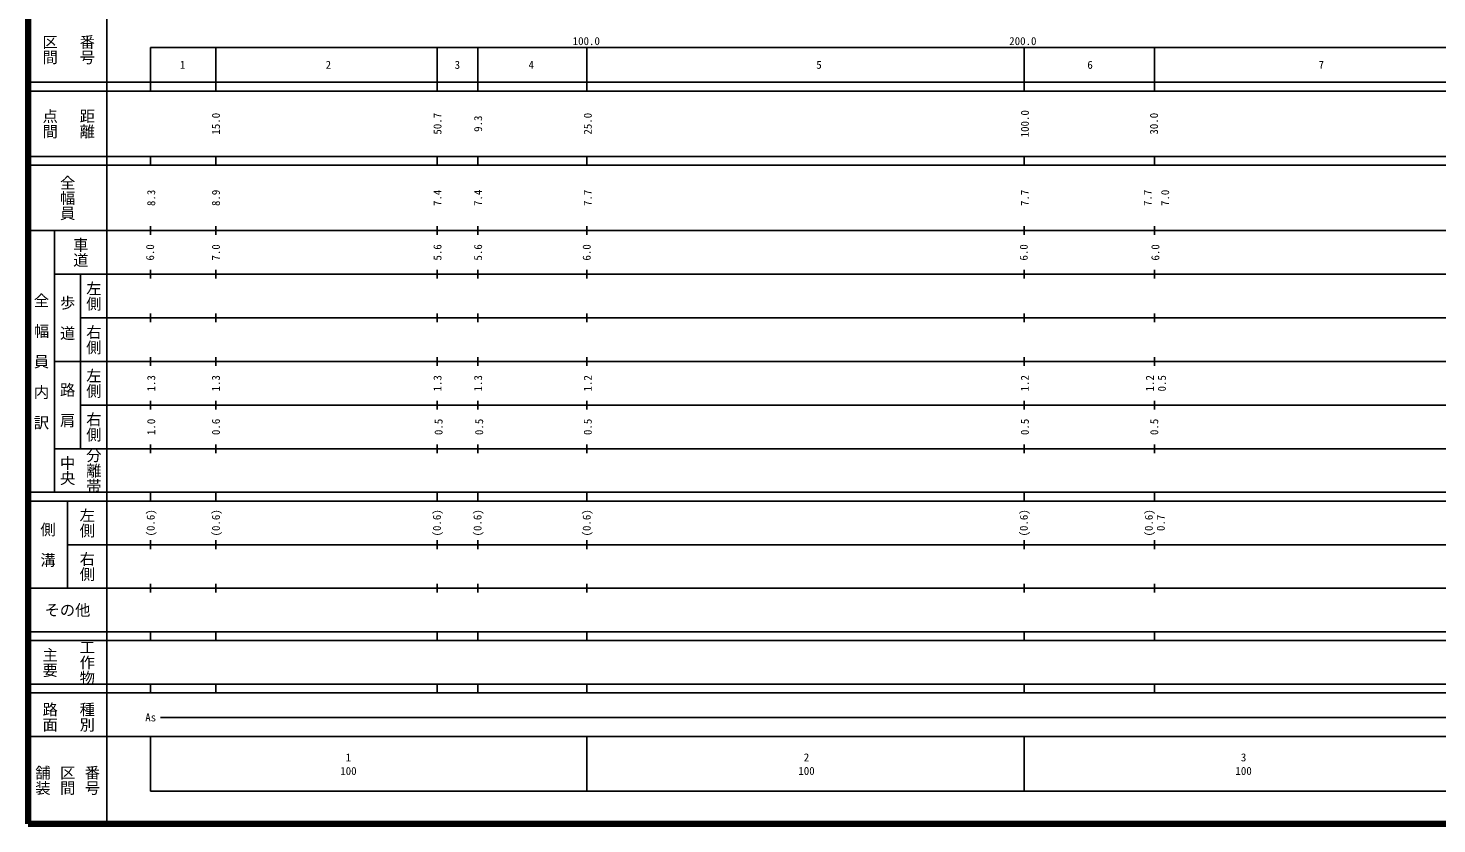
# Model space of a CAD drawing. Units: millimetres on the paper, enlarged 1000 times. Extents: x 40000 to 680000, y 20000 to 380000.
# Drawn here: x 40000 to 362671, y 20000 to 202409 of the extents above; entities that cross this region are included whole.
import ezdxf
from ezdxf.enums import TextEntityAlignment as Align

# ---------------------------------------------------------------- set-up
doc = ezdxf.new("R2010")
doc.units = ezdxf.units.MM
doc.header["$LTSCALE"] = 1000
doc.layers.add('M-TTL', color=2, linetype='Continuous', lineweight=140)
doc.layers.add('M-TTL-BAND', color=7, linetype='Continuous', lineweight=25)
doc.styles.add('@ＭＳ ゴシック', font='')
doc.styles.add('ＭＳ ゴシック', font='')
doc.styles.get('@ＭＳ ゴシック').set_extended_font_data('@MS Gothic')
doc.styles.get('ＭＳ ゴシック').set_extended_font_data('MS Gothic')

msp = doc.modelspace()

# ---------------------------------------------------------------- linework, layer by layer
at = {"layer": 'M-TTL'}
for p, q in [((40000, 380000), (40000, 20000)), ((40000, 20000), (680000, 20000))]:
    msp.add_line(p, q, dxfattribs=at)
at = {"layer": 'M-TTL-BAND'}
for p, q in [((58000, 370000), (58000, 20000)), ((68000, 198000), (579000, 198000)), ((68000, 198000), (68000, 188000)), ((83000, 198000), (83000, 188000)), ((133700, 198000), (133700, 188000)), ((143000, 198000), (143000, 188000)), ((168000, 198000), (168000, 188000)), ((268121, 198000), (268121, 188000)), ((298000, 198000), (298000, 188000)), ((40000, 190000), (579000, 190000)), ((40000, 188000), (579000, 188000)), ((40000, 173000), (579000, 173000)), ((68000, 171000), (68000, 173000)), ((83000, 173000), (83000, 171000)), ((133700, 173000), (133700, 171000)), ((143000, 173000), (143000, 171000)), ((168000, 171000), (168000, 173000)), ((268121, 171000), (268121, 173000)), ((298000, 173000), (298000, 171000)), ((40000, 171000), (579000, 171000)), ((40000, 156000), (579000, 156000)), ((46000, 96000), (46000, 156000)), ((68000, 155000), (68000, 157000)), ((83000, 157000), (83000, 155000)), ((133700, 157000), (133700, 155000)), ((143000, 157000), (143000, 155000)), ((168000, 155000), (168000, 157000)), ((268121, 155000), (268121, 157000)), ((298000, 157000), (298000, 155000)), ((46000, 146000), (579000, 146000)), ((52000, 146000), (52000, 106000)), ((68000, 145000), (68000, 147000)), ((83000, 147000), (83000, 145000)), ((133700, 147000), (133700, 145000)), ((143000, 147000), (143000, 145000)), ((168000, 145000), (168000, 147000)), ((268121, 145000), (268121, 147000)), ((298000, 147000), (298000, 145000)), ((52000, 136000), (579000, 136000)), ((68000, 135000), (68000, 137000)), ((83000, 137000), (83000, 135000)), ((133700, 137000), (133700, 135000)), ((143000, 137000), (143000, 135000)), ((168000, 135000), (168000, 137000)), ((268121, 135000), (268121, 137000)), ((298000, 137000), (298000, 135000)), ((46000, 126000), (579000, 126000)), ((68000, 125000), (68000, 127000)), ((83000, 127000), (83000, 125000)), ((133700, 127000), (133700, 125000)), ((143000, 127000), (143000, 125000)), ((168000, 125000), (168000, 127000)), ((268121, 125000), (268121, 127000)), ((298000, 127000), (298000, 125000)), ((68000, 115000), (68000, 117000)), ((83000, 117000), (83000, 115000)), ((133700, 117000), (133700, 115000)), ((143000, 117000), (143000, 115000)), ((168000, 115000), (168000, 117000)), ((268121, 115000), (268121, 117000)), ((298000, 117000), (298000, 115000)), ((52000, 116000), (579000, 116000)), ((68000, 105000), (68000, 107000)), ((83000, 107000), (83000, 105000)), ((133700, 107000), (133700, 105000)), ((143000, 107000), (143000, 105000)), ((168000, 105000), (168000, 107000)), ((268121, 105000), (268121, 107000)), ((298000, 107000), (298000, 105000)), ((46000, 106000), (579000, 106000)), ((40000, 96000), (579000, 96000)), ((40000, 94000), (579000, 94000)), ((49000, 94000), (49000, 74000)), ((68000, 94000), (68000, 96000)), ((83000, 96000), (83000, 94000)), ((133700, 96000), (133700, 94000)), ((143000, 96000), (143000, 94000)), ((168000, 94000), (168000, 96000)), ((268121, 94000), (268121, 96000)), ((298000, 96000), (298000, 94000)), ((49000, 84000), (579000, 84000)), ((68000, 83000), (68000, 85000)), ((83000, 85000), (83000, 83000)), ((133700, 85000), (133700, 83000)), ((143000, 85000), (143000, 83000)), ((168000, 83000), (168000, 85000)), ((268121, 83000), (268121, 85000)), ((298000, 85000), (298000, 83000)), ((68000, 73000), (68000, 75000)), ((83000, 75000), (83000, 73000)), ((133700, 75000), (133700, 73000)), ((143000, 75000), (143000, 73000)), ((168000, 73000), (168000, 75000)), ((268121, 73000), (268121, 75000)), ((298000, 75000), (298000, 73000)), ((40000, 74000), (579000, 74000)), ((40000, 64000), (579000, 64000)), ((40000, 62000), (579000, 62000)), ((68000, 62000), (68000, 64000)), ((83000, 64000), (83000, 62000)), ((133700, 64000), (133700, 62000)), ((143000, 64000), (143000, 62000)), ((168000, 62000), (168000, 64000)), ((268121, 62000), (268121, 64000)), ((298000, 64000), (298000, 62000)), ((40000, 52000), (579000, 52000)), ((68000, 50000), (68000, 52000)), ((83000, 52000), (83000, 50000)), ((133700, 52000), (133700, 50000)), ((143000, 52000), (143000, 50000)), ((168000, 50000), (168000, 52000)), ((268121, 50000), (268121, 52000)), ((298000, 52000), (298000, 50000)), ((40000, 50000), (579000, 50000)), ((70344, 44406), (565125, 44406)), ((40000, 40000), (579000, 40000)), ((68000, 40000), (68000, 27500)), ((168000, 40000), (168000, 27500)), ((268121, 40000), (268121, 27500)), ((68000, 27500), (579000, 27500))]:
    msp.add_line(p, q, dxfattribs=at)

# ---------------------------------------------------------------- texts
for s, height, rotation, style, p in [('区間', 2566, 270, '@ＭＳ ゴシック', (45000, 197500)), ('番号', 2566, 270, '@ＭＳ ゴシック', (53500, 197500)), ('点間', 2566, 270, '@ＭＳ ゴシック', (45000, 180500)), ('距離', 2566, 270, '@ＭＳ ゴシック', (53500, 180500)), ('15.0', 1833, 90, 'ＭＳ ゴシック', (83000, 180500)), ('50.7', 1833, 90, 'ＭＳ ゴシック', (133753, 180500)), ('9.3', 1833, 90, 'ＭＳ ゴシック', (143053, 180500)), ('25.0', 1833, 90, 'ＭＳ ゴシック', (168176, 180500)), ('100.0', 1833, 90, 'ＭＳ ゴシック', (268297, 180500)), ('30.0', 1833, 90, 'ＭＳ ゴシック', (297871, 180500)), ('全幅員', 2566, 270, '@ＭＳ ゴシック', (49000, 163500)), ('8.3', 1833, 90, 'ＭＳ ゴシック', (68176, 163500)), ('8.9', 1833, 90, 'ＭＳ ゴシック', (83000, 163500)), ('7.4', 1833, 90, 'ＭＳ ゴシック', (133753, 163500)), ('7.4', 1833, 90, 'ＭＳ ゴシック', (143053, 163500)), ('7.7', 1833, 90, 'ＭＳ ゴシック', (168176, 163500)), ('7.7', 1833, 90, 'ＭＳ ゴシック', (268297, 163500)), ('7.7', 1833, 90, 'ＭＳ ゴシック', (296434, 163500)), ('7.0', 1833, 90, 'ＭＳ ゴシック', (300434, 163500)), ('車道', 2566, 270, '@ＭＳ ゴシック', (52000, 151000)), ('6.0', 1833, 90, 'ＭＳ ゴシック', (67926, 151000)), ('7.0', 1833, 90, 'ＭＳ ゴシック', (83000, 151000)), ('5.6', 1833, 90, 'ＭＳ ゴシック', (133753, 151000)), ('5.6', 1833, 90, 'ＭＳ ゴシック', (143053, 151000)), ('6.0', 1833, 90, 'ＭＳ ゴシック', (167926, 151000)), ('6.0', 1833, 90, 'ＭＳ ゴシック', (268047, 151000)), ('6.0', 1833, 90, 'ＭＳ ゴシック', (298184, 151000)), ('左側', 2566, 270, '@ＭＳ ゴシック', (55000, 141000)), ('全\u3000幅\u3000員\u3000内\u3000訳', 2566, 270, '@ＭＳ ゴシック', (43000, 126000)), ('歩\u3000道', 2566, 270, '@ＭＳ ゴシック', (49000, 136000)), ('右側', 2566, 270, '@ＭＳ ゴシック', (55000, 131000)), ('左側', 2566, 270, '@ＭＳ ゴシック', (55000, 121000)), ('1.3', 1833, 90, 'ＭＳ ゴシック', (68176, 121000)), ('1.3', 1833, 90, 'ＭＳ ゴシック', (83000, 121000)), ('1.3', 1833, 90, 'ＭＳ ゴシック', (133753, 121000)), ('1.3', 1833, 90, 'ＭＳ ゴシック', (143053, 121000)), ('1.2', 1833, 90, 'ＭＳ ゴシック', (168176, 121000)), ('1.2', 1833, 90, 'ＭＳ ゴシック', (268297, 121000)), ('1.2', 1833, 90, 'ＭＳ ゴシック', (296934, 121000)), ('0.5', 1833, 90, 'ＭＳ ゴシック', (299684, 121000)), ('路\u3000肩', 2566, 270, '@ＭＳ ゴシック', (49000, 116000)), ('右側', 2566, 270, '@ＭＳ ゴシック', (55000, 111000)), ('1.0', 1833, 90, 'ＭＳ ゴシック', (68176, 111000)), ('0.6', 1833, 90, 'ＭＳ ゴシック', (83000, 111000)), ('0.5', 1833, 90, 'ＭＳ ゴシック', (134003, 111000)), ('0.5', 1833, 90, 'ＭＳ ゴシック', (143303, 111000)), ('0.5', 1833, 90, 'ＭＳ ゴシック', (168176, 111000)), ('0.5', 1833, 90, 'ＭＳ ゴシック', (268297, 111000)), ('0.5', 1833, 90, 'ＭＳ ゴシック', (297934, 111000)), ('中央', 2566, 270, '@ＭＳ ゴシック', (49000, 101000)), ('分離帯', 2566, 270, '@ＭＳ ゴシック', (55000, 101000)), ('左側', 2566, 270, '@ＭＳ ゴシック', (53500, 89000)), ('(0.6)', 1833, 90, 'ＭＳ ゴシック', (68051, 89000)), ('(0.6)', 1833, 90, 'ＭＳ ゴシック', (83000, 89000)), ('(0.6)', 1833, 90, 'ＭＳ ゴシック', (133628, 89000)), ('(0.6)', 1833, 90, 'ＭＳ ゴシック', (142928, 89000)), ('(0.6)', 1833, 90, 'ＭＳ ゴシック', (167928, 89000)), ('(0.6)', 1833, 90, 'ＭＳ ゴシック', (268049, 89000)), ('(0.6)', 1833, 90, 'ＭＳ ゴシック', (296684, 89000)), ('0.7', 1833, 90, 'ＭＳ ゴシック', (299434, 89000)), ('側\u3000溝', 2566, 270, '@ＭＳ ゴシック', (44500, 84000)), ('右側', 2566, 270, '@ＭＳ ゴシック', (53500, 79000)), ('工作物', 2566, 270, '@ＭＳ ゴシック', (53500, 57000)), ('主要', 2566, 270, '@ＭＳ ゴシック', (45000, 57000)), ('路面', 2566, 270, '@ＭＳ ゴシック', (45000, 44500)), ('種別', 2566, 270, '@ＭＳ ゴシック', (53500, 44500)), ('舗装', 2566, 270, '@ＭＳ ゴシック', (43333, 30000)), ('区間', 2566, 270, '@ＭＳ ゴシック', (49000, 30000)), ('番号', 2566, 270, '@ＭＳ ゴシック', (54667, 30000))]:
    msp.add_text(s, height=height, rotation=rotation, dxfattribs=dict(at, style=style)).set_placement(p, align=Align.MIDDLE_CENTER)
at = {"layer": 'M-TTL-BAND', "style": 'ＭＳ ゴシック'}
for s, height, p in [('100.0', 1833, (167844, 199445)), ('200.0', 1833, (267844, 199445)), ('1', 1833, (75374, 194000)), ('2', 1833, (108762, 194000)), ('3', 1833, (138319, 194000)), ('4', 1833, (155244, 194000)), ('5', 1833, (221150, 194000)), ('6', 1833, (283245, 194000)), ('7', 1833, (336217, 194000)), ('その他', 2566, (49000, 69000)), ('As', 1833, (68064, 44406)), ('1', 1833, (113366, 35217)), ('2', 1833, (218288, 35238)), ('3', 1833, (318409, 35238)), ('100', 1833, (113366, 32110)), ('100', 1833, (218288, 32131)), ('100', 1833, (318409, 32131))]:
    msp.add_text(s, height=height, dxfattribs=at).set_placement(p, align=Align.MIDDLE_CENTER)

doc.saveas('drawing.dxf')
